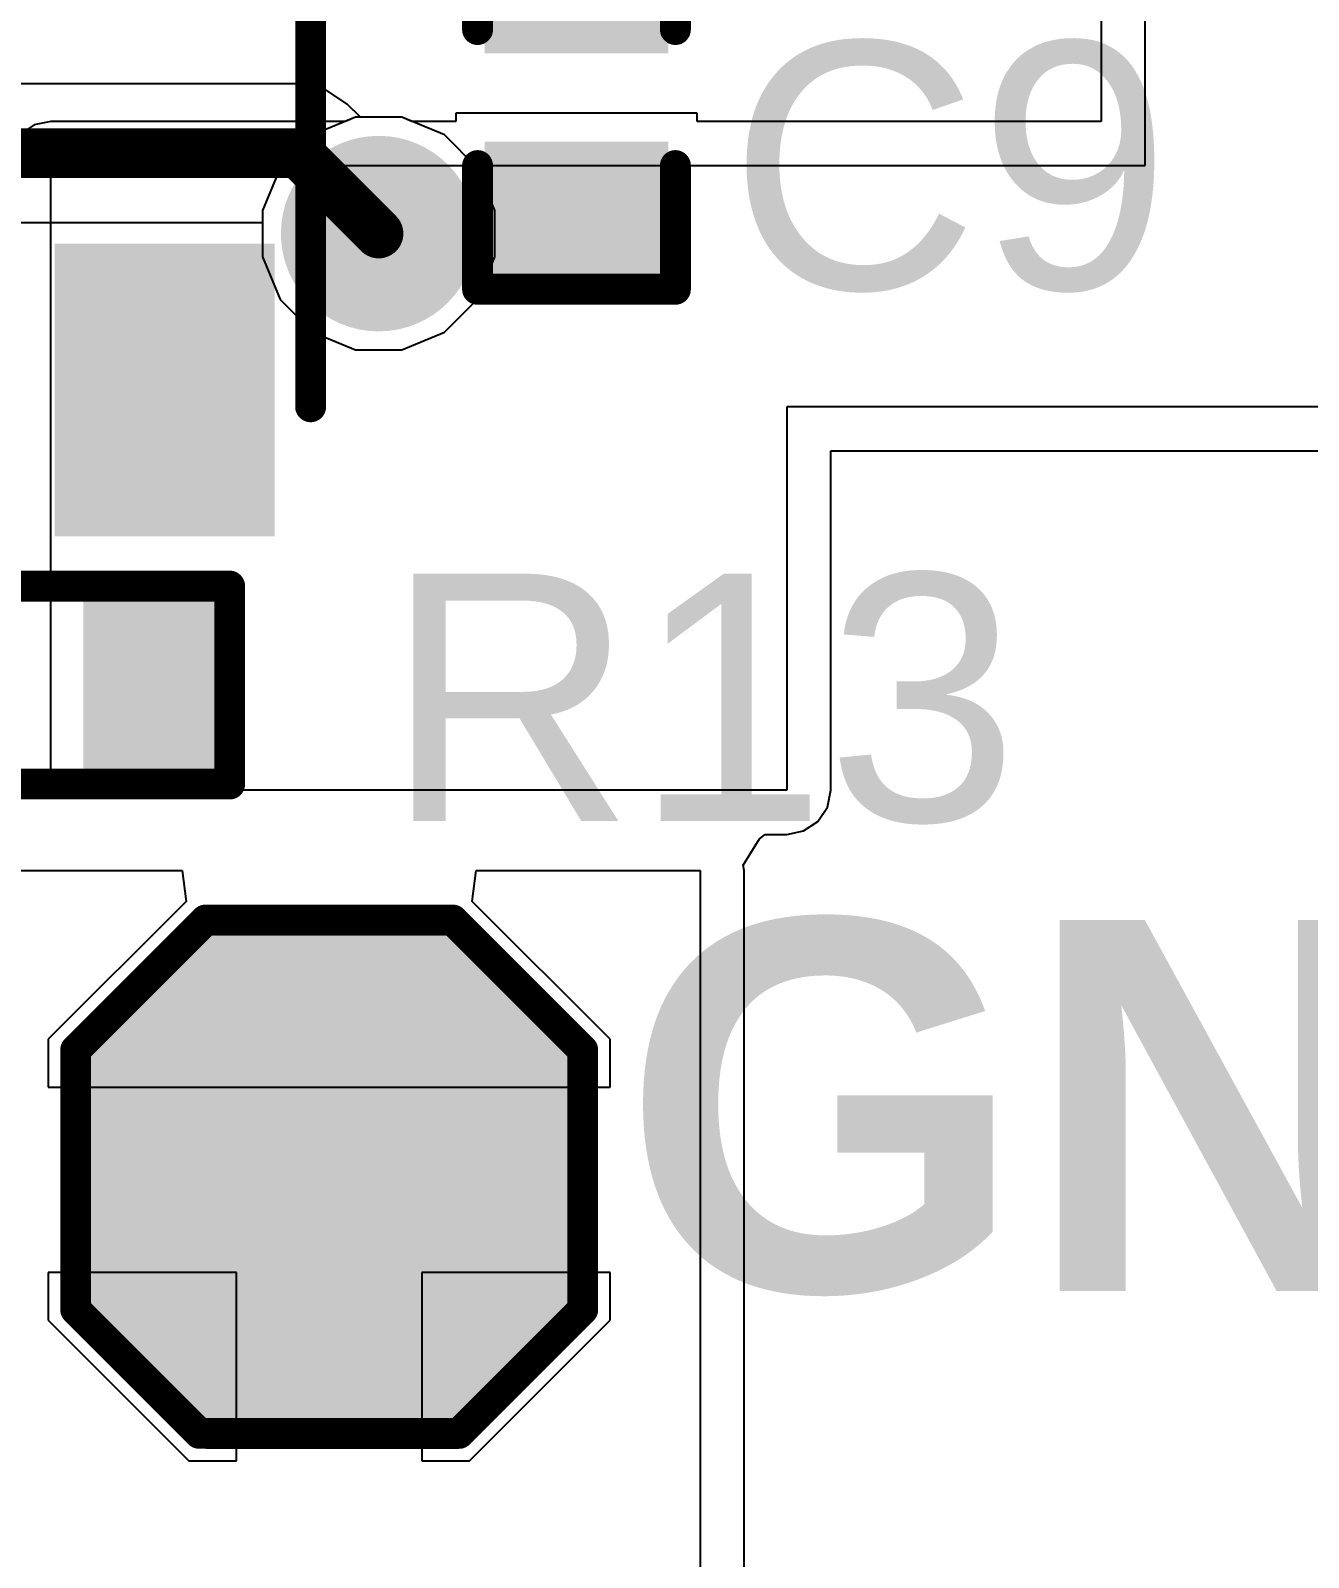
# Model space of a CAD drawing. Header units: inches. Extents: x -0.91 to 3.86, y -0.82 to 4.16.
# Drawn here: x 0.4667 to 0.6734, y 1.4289 to 1.6758 of the extents above; entities that cross this region are included whole.
import ezdxf

# ---------------------------------------------------------------- set-up
doc = ezdxf.new("R2010")
doc.units = ezdxf.units.IN
doc.header["$MEASUREMENT"] = 0
for name, color, linetype in [('Bottom Layer 1', 5, 'Continuous'), ('Bottom Solder', 6, 'Continuous'), ('GND+Signal', 16, 'Continuous'), ('Multi-Layer', 9, 'Continuous'), ('Pad Holes', 156, 'Continuous'), ('PWR+Signal', 76, 'Continuous'), ('Top Layer 1', 1, 'Continuous'), ('Top Overlay', 2, 'Continuous'), ('Top Paste', 8, 'Continuous'), ('Top Solder', 216, 'Continuous'), ('Via Holes', 16, 'Continuous')]:
    doc.layers.add(name, color=color, linetype=linetype)
doc.styles.add('Arial', font='', dxfattribs={"height": 0.2})
doc.styles.add('Arial_Bold', font='', dxfattribs={"height": 0.2})
doc.styles.get('Arial').set_extended_font_data('Arial')
doc.styles.get('Arial_Bold').set_extended_font_data('Arial', bold=True)

# ---------------------------------------------------------------- blocks, each defined once
blk = doc.blocks.new('R___0402_151')
at = {"layer": 'Top Layer 1'}
for points in [[(-0.0275, -0.0125), (-0.0275, 0.0125), (-0.0095, 0.0125), (-0.0095, -0.0125)], [(0.0095, -0.0125), (0.0095, 0.0125), (0.0275, 0.0125), (0.0275, -0.0125)]]:
    blk.add_hatch(color=1, dxfattribs=at).paths.add_polyline_path(points)
at = {"layer": 'Top Paste'}
for points in [[(-0.0275, -0.0125), (-0.0275, 0.0125), (-0.0095, 0.0125), (-0.0095, -0.0125)], [(0.0095, -0.0125), (0.0095, 0.0125), (0.0275, 0.0125), (0.0275, -0.0125)]]:
    blk.add_hatch(color=8, dxfattribs=at).paths.add_polyline_path(points)
at = {"layer": 'Top Solder'}
for points in [[(-0.02967, -0.01467), (-0.02967, 0.01467), (-0.00733, 0.01467), (-0.00733, -0.01467)], [(0.00733, -0.01467), (0.00733, 0.01467), (0.02967, 0.01467), (0.02967, -0.01467)]]:
    blk.add_hatch(color=216, dxfattribs=at).paths.add_polyline_path(points)
at = {"layer": 'Top Overlay'}
for points in [[(-0.031, -0.016, 0.005, 0.005, 0), (-0.031, 0.016, 0.005, 0.005, 0)], [(-0.031, 0.016, 0.005, 0.005, 0), (0.031, 0.016, 0.005, 0.005, 0)], [(0.031, -0.016, 0.005, 0.005, 0), (0.031, 0.016, 0.005, 0.005, 0)], [(-0.031, -0.016, 0.005, 0.005, 0), (0.031, -0.016, 0.005, 0.005, 0)], [(-0.032, -0.017, 0.000127, 0.000127, 0), (0.032, -0.017, 0.000127, 0.000127, 0)]]:
    blk.add_lwpolyline(points, format="xyseb", dxfattribs=at)
for points in [[(-0.03225, 0.016, 0.0025, 0.0025, 1), (-0.02975, 0.016, 0.0025, 0.0025, 1)], [(-0.03225, 0.016, 0.0025, 0.0025, 1), (-0.02975, 0.016, 0.0025, 0.0025, 1)], [(0.02975, 0.016, 0.0025, 0.0025, 1), (0.03225, 0.016, 0.0025, 0.0025, 1)], [(0.02975, 0.016, 0.0025, 0.0025, 1), (0.03225, 0.016, 0.0025, 0.0025, 1)], [(-0.03225, -0.016, 0.0025, 0.0025, 1), (-0.02975, -0.016, 0.0025, 0.0025, 1)], [(-0.03225, -0.016, 0.0025, 0.0025, 1), (-0.02975, -0.016, 0.0025, 0.0025, 1)], [(0.02975, -0.016, 0.0025, 0.0025, 1), (0.03225, -0.016, 0.0025, 0.0025, 1)], [(0.02975, -0.016, 0.0025, 0.0025, 1), (0.03225, -0.016, 0.0025, 0.0025, 1)], [(-0.03203, -0.017, 0.0000635, 0.0000635, 1), (-0.03197, -0.017, 0.0000635, 0.0000635, 1)], [(0.03197, -0.017, 0.0000635, 0.0000635, 1), (0.03203, -0.017, 0.0000635, 0.0000635, 1)]]:
    blk.add_lwpolyline(points, format="xyseb", close=True, dxfattribs=at)
blk = doc.blocks.new('TSOT_25_170')
at = {"layer": 'Top Layer 1'}
for points in [[(-0.0236, 0.05118), (-0.0236, 0.02362), (-0.06297, 0.02362), (-0.06297, 0.05118)], [(0.06297, 0.05118), (0.06297, 0.02362), (0.0236, 0.02362), (0.0236, 0.05118)], [(-0.0236, 0.01378), (-0.0236, -0.01378), (-0.06297, -0.01378), (-0.06297, 0.01378)], [(-0.0236, -0.02362), (-0.0236, -0.05118), (-0.06297, -0.05118), (-0.06297, -0.02362)], [(0.06297, -0.02362), (0.06297, -0.05118), (0.0236, -0.05118), (0.0236, -0.02362)]]:
    blk.add_hatch(color=1, dxfattribs=at).paths.add_polyline_path(points)
at = {"layer": 'Top Paste'}
for points in [[(-0.0236, 0.05118), (-0.0236, 0.02362), (-0.06297, 0.02362), (-0.06297, 0.05118)], [(0.06297, 0.05118), (0.06297, 0.02362), (0.0236, 0.02362), (0.0236, 0.05118)], [(-0.0236, 0.01378), (-0.0236, -0.01378), (-0.06297, -0.01378), (-0.06297, 0.01378)], [(-0.0236, -0.02362), (-0.0236, -0.05118), (-0.06297, -0.05118), (-0.06297, -0.02362)], [(0.06297, -0.02362), (0.06297, -0.05118), (0.0236, -0.05118), (0.0236, -0.02362)]]:
    blk.add_hatch(color=8, dxfattribs=at).paths.add_polyline_path(points)
at = {"layer": 'Top Solder'}
for points in [[(-0.0196, 0.05518), (-0.0196, 0.01962), (-0.06697, 0.01962), (-0.06697, 0.05518)], [(0.06697, 0.05518), (0.06697, 0.01962), (0.0196, 0.01962), (0.0196, 0.05518)], [(-0.0196, 0.01778), (-0.0196, -0.01778), (-0.06697, -0.01778), (-0.06697, 0.01778)], [(-0.0196, -0.01962), (-0.0196, -0.05518), (-0.06697, -0.05518), (-0.06697, -0.01962)], [(0.06697, -0.01962), (0.06697, -0.05518), (0.0196, -0.05518), (0.0196, -0.01962)]]:
    blk.add_hatch(color=216, dxfattribs=at).paths.add_polyline_path(points)
at = {"layer": 'Top Overlay'}
for points in [[(0.046, 0.061, 0.005, 0.005, 0), (-0.046, 0.061, 0.005, 0.005, 0)], [(-0.075, 0.033, 0.005, 0.005, 0), (-0.075, 0.043, 0.005, 0.005, 0)], [(-0.07, 0.038, 0.005, 0.005, 0), (-0.075, 0.043, 0.005, 0.005, 0)], [(-0.075, 0.033, 0.005, 0.005, 0), (-0.07, 0.038, 0.005, 0.005, 0)], [(0.046, -0.061, 0.005, 0.005, 0), (-0.046, -0.061, 0.005, 0.005, 0)]]:
    blk.add_lwpolyline(points, format="xyseb", dxfattribs=at)
for points in [[(-0.04725, 0.061, 0.0025, 0.0025, 1), (-0.04475, 0.061, 0.0025, 0.0025, 1)], [(0.04475, 0.061, 0.0025, 0.0025, 1), (0.04725, 0.061, 0.0025, 0.0025, 1)], [(-0.07625, 0.043, 0.0025, 0.0025, 1), (-0.07375, 0.043, 0.0025, 0.0025, 1)], [(-0.07625, 0.043, 0.0025, 0.0025, 1), (-0.07375, 0.043, 0.0025, 0.0025, 1)], [(-0.07125, 0.038, 0.0025, 0.0025, 1), (-0.06875, 0.038, 0.0025, 0.0025, 1)], [(-0.07125, 0.038, 0.0025, 0.0025, 1), (-0.06875, 0.038, 0.0025, 0.0025, 1)], [(-0.07625, 0.033, 0.0025, 0.0025, 1), (-0.07375, 0.033, 0.0025, 0.0025, 1)], [(-0.07625, 0.033, 0.0025, 0.0025, 1), (-0.07375, 0.033, 0.0025, 0.0025, 1)], [(-0.04725, -0.061, 0.0025, 0.0025, 1), (-0.04475, -0.061, 0.0025, 0.0025, 1)], [(0.04475, -0.061, 0.0025, 0.0025, 1), (0.04725, -0.061, 0.0025, 0.0025, 1)]]:
    blk.add_lwpolyline(points, format="xyseb", close=True, dxfattribs=at)
blk = doc.blocks.new('T____P______TH_1_8___H_________0_92___187')
at = {"layer": 'Bottom Layer 1'}
blk.add_hatch(color=5, dxfattribs=at).paths.add_polyline_path([(0.01772, 0.03543), (-0.01772, 0.03543), (-0.03543, 0.01772), (-0.03543, -0.01772), (-0.01772, -0.03543), (0.01772, -0.03543), (0.03543, -0.01772), (0.03543, 0.01772)])
at = {"layer": 'Bottom Solder'}
blk.add_hatch(color=6, dxfattribs=at).paths.add_polyline_path([(0.01972, 0.03943), (-0.01972, 0.03943), (-0.03943, 0.01972), (-0.03943, -0.01972), (-0.01972, -0.03943), (0.01972, -0.03943), (0.03943, -0.01972), (0.03943, 0.01972)])
at = {"layer": 'GND+Signal'}
blk.add_hatch(color=16, dxfattribs=at).paths.add_polyline_path([(0.01772, 0.03543), (-0.01772, 0.03543), (-0.03543, 0.01772), (-0.03543, -0.01772), (-0.01772, -0.03543), (0.01772, -0.03543), (0.03543, -0.01772), (0.03543, 0.01772)])
at = {"layer": 'Multi-Layer'}
blk.add_hatch(color=9, dxfattribs=at).paths.add_polyline_path([(0.01772, 0.03543), (-0.01772, 0.03543), (-0.03543, 0.01772), (-0.03543, -0.01772), (-0.01772, -0.03543), (0.01772, -0.03543), (0.03543, -0.01772), (0.03543, 0.01772)])
at = {"layer": 'Pad Holes'}
h = blk.add_hatch(color=7, dxfattribs=at)
edge = h.paths.add_edge_path()
edge.add_arc((0, 0), 0.01811, 0, 360)
at = {"layer": 'PWR+Signal'}
blk.add_hatch(color=76, dxfattribs=at).paths.add_polyline_path([(0.01772, 0.03543), (-0.01772, 0.03543), (-0.03543, 0.01772), (-0.03543, -0.01772), (-0.01772, -0.03543), (0.01772, -0.03543), (0.03543, -0.01772), (0.03543, 0.01772)])
at = {"layer": 'Top Layer 1'}
blk.add_hatch(color=1, dxfattribs=at).paths.add_polyline_path([(0.01772, 0.03543), (-0.01772, 0.03543), (-0.03543, 0.01772), (-0.03543, -0.01772), (-0.01772, -0.03543), (0.01772, -0.03543), (0.03543, -0.01772), (0.03543, 0.01772)])
at = {"layer": 'Top Solder'}
blk.add_hatch(color=216, dxfattribs=at).paths.add_polyline_path([(0.01972, 0.03943), (-0.01972, 0.03943), (-0.03943, 0.01972), (-0.03943, -0.01972), (-0.01972, -0.03943), (0.01972, -0.03943), (0.03943, -0.01972), (0.03943, 0.01972)])
at = {"layer": 'Top Overlay'}
for points in [[(-0.041, 0.021, 0.005, 0.005, 0), (-0.02, 0.042, 0.005, 0.005, 0)], [(-0.02, 0.042, 0.005, 0.005, 0), (0.02, 0.042, 0.005, 0.005, 0)], [(0.02, 0.042, 0.005, 0.005, 0), (0.041, 0.021, 0.005, 0.005, 0)], [(-0.041, -0.021, 0.005, 0.005, 0), (-0.041, 0.021, 0.005, 0.005, 0)], [(0.041, -0.021, 0.005, 0.005, 0), (0.041, 0.021, 0.005, 0.005, 0)], [(-0.041, -0.021, 0.005, 0.005, 0), (-0.021, -0.041, 0.005, 0.005, 0)], [(0.021, -0.041, 0.005, 0.005, 0), (0.041, -0.021, 0.005, 0.005, 0)], [(-0.02, -0.041, 0.005, 0.005, 0), (0.021, -0.041, 0.005, 0.005, 0)]]:
    blk.add_lwpolyline(points, format="xyseb", dxfattribs=at)
for points in [[(-0.02125, 0.042, 0.0025, 0.0025, 1), (-0.01875, 0.042, 0.0025, 0.0025, 1)], [(-0.02125, 0.042, 0.0025, 0.0025, 1), (-0.01875, 0.042, 0.0025, 0.0025, 1)], [(0.01875, 0.042, 0.0025, 0.0025, 1), (0.02125, 0.042, 0.0025, 0.0025, 1)], [(0.01875, 0.042, 0.0025, 0.0025, 1), (0.02125, 0.042, 0.0025, 0.0025, 1)], [(-0.04225, 0.021, 0.0025, 0.0025, 1), (-0.03975, 0.021, 0.0025, 0.0025, 1)], [(-0.04225, 0.021, 0.0025, 0.0025, 1), (-0.03975, 0.021, 0.0025, 0.0025, 1)], [(0.03975, 0.021, 0.0025, 0.0025, 1), (0.04225, 0.021, 0.0025, 0.0025, 1)], [(0.03975, 0.021, 0.0025, 0.0025, 1), (0.04225, 0.021, 0.0025, 0.0025, 1)], [(-0.04225, -0.021, 0.0025, 0.0025, 1), (-0.03975, -0.021, 0.0025, 0.0025, 1)], [(-0.04225, -0.021, 0.0025, 0.0025, 1), (-0.03975, -0.021, 0.0025, 0.0025, 1)], [(0.03975, -0.021, 0.0025, 0.0025, 1), (0.04225, -0.021, 0.0025, 0.0025, 1)], [(0.03975, -0.021, 0.0025, 0.0025, 1), (0.04225, -0.021, 0.0025, 0.0025, 1)], [(-0.02225, -0.041, 0.0025, 0.0025, 1), (-0.01975, -0.041, 0.0025, 0.0025, 1)], [(-0.02125, -0.041, 0.0025, 0.0025, 1), (-0.01875, -0.041, 0.0025, 0.0025, 1)], [(0.01975, -0.041, 0.0025, 0.0025, 1), (0.02225, -0.041, 0.0025, 0.0025, 1)], [(0.01975, -0.041, 0.0025, 0.0025, 1), (0.02225, -0.041, 0.0025, 0.0025, 1)]]:
    blk.add_lwpolyline(points, format="xyseb", close=True, dxfattribs=at)
blk = doc.blocks.new('C___0402_242')
at = {"layer": 'Top Layer 1'}
for points in [[(-0.0275, -0.0125), (-0.0275, 0.0125), (-0.0095, 0.0125), (-0.0095, -0.0125)], [(0.0095, -0.0125), (0.0095, 0.0125), (0.0275, 0.0125), (0.0275, -0.0125)]]:
    blk.add_hatch(color=1, dxfattribs=at).paths.add_polyline_path(points)
at = {"layer": 'Top Paste'}
for points in [[(-0.0275, -0.0125), (-0.0275, 0.0125), (-0.0095, 0.0125), (-0.0095, -0.0125)], [(0.0095, -0.0125), (0.0095, 0.0125), (0.0275, 0.0125), (0.0275, -0.0125)]]:
    blk.add_hatch(color=8, dxfattribs=at).paths.add_polyline_path(points)
at = {"layer": 'Top Solder'}
for points in [[(-0.02986, -0.01486), (-0.02986, 0.01486), (-0.00714, 0.01486), (-0.00714, -0.01486)], [(0.00714, -0.01486), (0.00714, 0.01486), (0.02986, 0.01486), (0.02986, -0.01486)]]:
    blk.add_hatch(color=216, dxfattribs=at).paths.add_polyline_path(points)
at = {"layer": 'Top Overlay'}
for points in [[(-0.031, 0.016, 0.005, 0.005, 0), (-0.011, 0.016, 0.005, 0.005, 0)], [(-0.031, 0.016, 0.005, 0.005, 0), (-0.031, -0.016, 0.005, 0.005, 0)], [(0.011, 0.016, 0.005, 0.005, 0), (0.031, 0.016, 0.005, 0.005, 0)], [(0.031, 0.016, 0.005, 0.005, 0), (0.031, -0.016, 0.005, 0.005, 0)], [(-0.031, -0.016, 0.005, 0.005, 0), (-0.011, -0.016, 0.005, 0.005, 0)], [(0.011, -0.016, 0.005, 0.005, 0), (0.031, -0.016, 0.005, 0.005, 0)]]:
    blk.add_lwpolyline(points, format="xyseb", dxfattribs=at)
for points in [[(-0.03225, 0.016, 0.0025, 0.0025, 1), (-0.02975, 0.016, 0.0025, 0.0025, 1)], [(-0.03225, 0.016, 0.0025, 0.0025, 1), (-0.02975, 0.016, 0.0025, 0.0025, 1)], [(-0.01225, 0.016, 0.0025, 0.0025, 1), (-0.00975, 0.016, 0.0025, 0.0025, 1)], [(0.00975, 0.016, 0.0025, 0.0025, 1), (0.01225, 0.016, 0.0025, 0.0025, 1)], [(0.02975, 0.016, 0.0025, 0.0025, 1), (0.03225, 0.016, 0.0025, 0.0025, 1)], [(0.02975, 0.016, 0.0025, 0.0025, 1), (0.03225, 0.016, 0.0025, 0.0025, 1)], [(-0.03225, -0.016, 0.0025, 0.0025, 1), (-0.02975, -0.016, 0.0025, 0.0025, 1)], [(-0.03225, -0.016, 0.0025, 0.0025, 1), (-0.02975, -0.016, 0.0025, 0.0025, 1)], [(-0.01225, -0.016, 0.0025, 0.0025, 1), (-0.00975, -0.016, 0.0025, 0.0025, 1)], [(0.00975, -0.016, 0.0025, 0.0025, 1), (0.01225, -0.016, 0.0025, 0.0025, 1)], [(0.02975, -0.016, 0.0025, 0.0025, 1), (0.03225, -0.016, 0.0025, 0.0025, 1)], [(0.02975, -0.016, 0.0025, 0.0025, 1), (0.03225, -0.016, 0.0025, 0.0025, 1)]]:
    blk.add_lwpolyline(points, format="xyseb", close=True, dxfattribs=at)

msp = doc.modelspace()

# ---------------------------------------------------------------- hatches: boundary and pattern name
at = {"layer": 'Bottom Layer 1'}
h = msp.add_hatch(color=5, dxfattribs=at)
edge = h.paths.add_edge_path()
edge.add_arc((0.523, 1.643), 0.01181, 0, 360)
at = {"layer": 'Bottom Solder'}
h = msp.add_hatch(color=6, dxfattribs=at)
edge = h.paths.add_edge_path()
edge.add_arc((0.523, 1.643), 0.01581, 0, 360)
at = {"layer": 'GND+Signal'}
h = msp.add_hatch(color=16, dxfattribs=at)
edge = h.paths.add_edge_path()
edge.add_arc((0.523, 1.643), 0.01181, 0, 360)
at = {"layer": 'PWR+Signal'}
h = msp.add_hatch(color=76, dxfattribs=at)
edge = h.paths.add_edge_path()
edge.add_arc((0.523, 1.643), 0.01181, 0, 360)
at = {"layer": 'Top Layer 1'}
h = msp.add_hatch(color=1, dxfattribs=at)
edge = h.paths.add_edge_path()
edge.add_arc((0.523, 1.643), 0.01181, 0, 360)
at = {"layer": 'Via Holes'}
h = msp.add_hatch(color=7, dxfattribs=at)
edge = h.paths.add_edge_path()
edge.add_arc((0.523, 1.643), 0.00591, 0, 360)

# ---------------------------------------------------------------- linework, layer by layer
at = {"layer": 'Bottom Layer 1'}
for p, q in [((0.51926, 1.66181), (0.51234, 1.65895)), ((0.52674, 1.66181), (0.51926, 1.66181)), ((0.53366, 1.65895), (0.52674, 1.66181)), ((0.51234, 1.65895), (0.50705, 1.65366)), ((0.53895, 1.65366), (0.53366, 1.65895)), ((0.50705, 1.65366), (0.50419, 1.64674)), ((0.54181, 1.64674), (0.53895, 1.65366)), ((0.50419, 1.64674), (0.50419, 1.63926)), ((0.54181, 1.63926), (0.54181, 1.64674)), ((0.50419, 1.63926), (0.50705, 1.63234)), ((0.53895, 1.63234), (0.54181, 1.63926)), ((0.50705, 1.63234), (0.51234, 1.62705)), ((0.53366, 1.62705), (0.53895, 1.63234)), ((0.51234, 1.62705), (0.51926, 1.62419)), ((0.52674, 1.62419), (0.53366, 1.62705)), ((0.51926, 1.62419), (0.52674, 1.62419)), ((0.49378, 1.53243), (0.47257, 1.51122)), ((0.53622, 1.53243), (0.49378, 1.53243)), ((0.55743, 1.51122), (0.53622, 1.53243)), ((0.47257, 1.51122), (0.47257, 1.46878)), ((0.55743, 1.46878), (0.55743, 1.51122)), ((0.47257, 1.46878), (0.49378, 1.44757)), ((0.53622, 1.44757), (0.55743, 1.46878)), ((0.49378, 1.44757), (0.53622, 1.44757))]:
    msp.add_line(p, q, dxfattribs=at)
at = {"layer": 'GND+Signal'}
for p, q in [((0.51, 1.66722), (0.28139, 1.66722)), ((0.51429, 1.66636), (0.51, 1.66722)), ((0.51, 1.66722), (0.51, 1.66722)), ((0.51793, 1.66393), (0.51429, 1.66636)), ((0.52005, 1.66181), (0.51793, 1.66393)), ((0.52674, 1.66181), (0.52005, 1.66181)), ((0.53366, 1.65895), (0.52674, 1.66181)), ((0.53895, 1.65366), (0.53366, 1.65895)), ((0.54181, 1.64674), (0.53895, 1.65366)), ((0.29961, 1.64478), (0.50419, 1.64478)), ((0.50419, 1.64478), (0.50419, 1.63926)), ((0.54181, 1.63926), (0.54181, 1.64674)), ((0.50419, 1.63926), (0.50705, 1.63234)), ((0.53895, 1.63234), (0.54181, 1.63926)), ((0.50705, 1.63234), (0.51234, 1.62705)), ((0.53366, 1.62705), (0.53895, 1.63234)), ((0.51234, 1.62705), (0.51926, 1.62419)), ((0.52674, 1.62419), (0.53366, 1.62705)), ((0.51926, 1.62419), (0.52674, 1.62419)), ((0.49378, 1.53243), (0.47257, 1.51122)), ((0.53622, 1.53243), (0.49378, 1.53243)), ((0.55743, 1.51122), (0.53622, 1.53243)), ((0.47257, 1.51122), (0.47257, 1.46878)), ((0.55743, 1.46878), (0.55743, 1.51122)), ((0.47257, 1.46878), (0.49378, 1.44757)), ((0.53622, 1.44757), (0.55743, 1.46878)), ((0.49378, 1.44757), (0.53622, 1.44757))]:
    msp.add_line(p, q, dxfattribs=at)
for points in [[(0.266, 1.656, 0.008, 0.008, 0), (0.51, 1.656, 0.008, 0.008, 0)], [(0.51, 1.656, 0.008, 0.008, 0), (0.523, 1.643, 0.008, 0.008, 0)]]:
    msp.add_lwpolyline(points, format="xyseb", dxfattribs=at)
for points in [[(0.508, 1.656, 0.004, 0.004, 1), (0.512, 1.656, 0.004, 0.004, 1)], [(0.508, 1.656, 0.004, 0.004, 1), (0.512, 1.656, 0.004, 0.004, 1)], [(0.521, 1.643, 0.004, 0.004, 1), (0.525, 1.643, 0.004, 0.004, 1)]]:
    msp.add_lwpolyline(points, format="xyseb", close=True, dxfattribs=at)
at = {"layer": 'PWR+Signal'}
for p, q in [((0.51926, 1.66181), (0.51234, 1.65895)), ((0.52674, 1.66181), (0.51926, 1.66181)), ((0.53366, 1.65895), (0.52674, 1.66181)), ((0.51234, 1.65895), (0.50705, 1.65366)), ((0.53895, 1.65366), (0.53366, 1.65895)), ((0.50705, 1.65366), (0.50419, 1.64674)), ((0.54181, 1.64674), (0.53895, 1.65366)), ((0.50419, 1.64674), (0.50419, 1.63926)), ((0.54181, 1.63926), (0.54181, 1.64674)), ((0.50419, 1.63926), (0.50705, 1.63234)), ((0.53895, 1.63234), (0.54181, 1.63926)), ((0.50705, 1.63234), (0.51234, 1.62705)), ((0.53366, 1.62705), (0.53895, 1.63234)), ((0.51234, 1.62705), (0.51926, 1.62419)), ((0.52674, 1.62419), (0.53366, 1.62705)), ((0.51926, 1.62419), (0.52674, 1.62419)), ((0.49378, 1.53243), (0.47257, 1.51122)), ((0.53622, 1.53243), (0.49378, 1.53243)), ((0.55743, 1.51122), (0.53622, 1.53243)), ((0.47257, 1.51122), (0.47257, 1.46878)), ((0.55743, 1.46878), (0.55743, 1.51122)), ((0.47257, 1.46878), (0.49378, 1.44757)), ((0.53622, 1.44757), (0.55743, 1.46878)), ((0.49378, 1.44757), (0.53622, 1.44757))]:
    msp.add_line(p, q, dxfattribs=at)
at = {"layer": 'Top Layer 1'}
for p, q in [((0.63986, 1.714), (0.63986, 1.66114)), ((0.647, 1.654), (0.647, 1.714)), ((0.51926, 1.66181), (0.51763, 1.66114)), ((0.52674, 1.66181), (0.51926, 1.66181)), ((0.52837, 1.66114), (0.52674, 1.66181)), ((0.5745, 1.6625), (0.5355, 1.6625)), ((0.5355, 1.6625), (0.5355, 1.66114)), ((0.5745, 1.66114), (0.5745, 1.6625)), ((0.46727, 1.66059), (0.46495, 1.65905)), ((0.47, 1.66114), (0.46727, 1.66059)), ((0.51763, 1.66114), (0.47, 1.66114)), ((0.5355, 1.66114), (0.52837, 1.66114)), ((0.63986, 1.66114), (0.5745, 1.66114)), ((0.47, 1.553), (0.47, 1.654)), ((0.47, 1.654), (0.647, 1.654)), ((0.68932, 1.615), (0.589, 1.615)), ((0.589, 1.615), (0.589, 1.553)), ((0.59614, 1.553), (0.59614, 1.60786)), ((0.59614, 1.60786), (0.68932, 1.60786)), ((0.589, 1.553), (0.47, 1.553)), ((0.59559, 1.55027), (0.59614, 1.553)), ((0.59405, 1.54795), (0.59559, 1.55027)), ((0.58461, 1.54514), (0.58551, 1.54586)), ((0.58551, 1.54586), (0.589, 1.54586)), ((0.589, 1.54586), (0.59173, 1.54641)), ((0.59173, 1.54641), (0.59405, 1.54795)), ((0.58197, 1.54086), (0.58461, 1.54514)), ((0.58214, 1.54), (0.58197, 1.54086)), ((0.445, 1.54), (0.49124, 1.54)), ((0.49124, 1.54), (0.49185, 1.535)), ((0.53815, 1.535), (0.53876, 1.54)), ((0.53876, 1.54), (0.575, 1.54)), ((0.575, 1.54), (0.575, 1.425)), ((0.58214, 1.425), (0.58214, 1.54)), ((0.49185, 1.535), (0.46957, 1.51272)), ((0.56043, 1.51272), (0.53815, 1.535)), ((0.46957, 1.51272), (0.46957, 1.505)), ((0.56043, 1.505), (0.56043, 1.51272)), ((0.46957, 1.505), (0.56043, 1.505)), ((0.5, 1.475), (0.46957, 1.475)), ((0.46957, 1.475), (0.46957, 1.46728)), ((0.5, 1.44457), (0.5, 1.475)), ((0.56043, 1.475), (0.53, 1.475)), ((0.53, 1.475), (0.53, 1.44457)), ((0.56043, 1.46728), (0.56043, 1.475)), ((0.46957, 1.46728), (0.49228, 1.44457)), ((0.53772, 1.44457), (0.56043, 1.46728)), ((0.49228, 1.44457), (0.5, 1.44457)), ((0.53, 1.44457), (0.53772, 1.44457))]:
    msp.add_line(p, q, dxfattribs=at)

# ---------------------------------------------------------------- block references
for name, p, rotation in [('TSOT_25_170', (0.451, 1.661), 270), ('C___0402_242', (0.555, 1.665), 90)]:
    msp.add_blockref(name, p, dxfattribs=dict(rotation=rotation))
for name, p in [('R___0402_151', (0.4679, 1.57)), ('T____P______TH_1_8___H_________0_92___187', (0.515, 1.49))]:
    msp.add_blockref(name, p)

# ---------------------------------------------------------------- texts
at = {"layer": 'Top Overlay'}
for s, height, style, p in [('C9', 0.04, 'Arial', (0.57968, 1.63401)), ('R13', 0.04, 'Arial', (0.52402, 1.54801)), ('GNSSRVDD', 0.06, 'Arial_Bold', (0.56233, 1.47203))]:
    msp.add_text(s, height=height, dxfattribs=dict(at, style=style)).set_placement(p)

doc.saveas('drawing.dxf')
